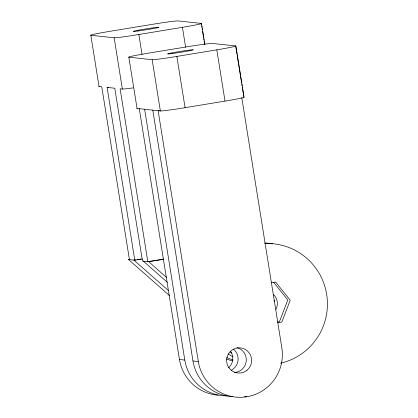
<?xml version="1.0" encoding="UTF-8"?>
<svg xmlns="http://www.w3.org/2000/svg" width="418" height="418" viewBox="0 0 418 418"><rect width="100%" height="100%" fill="white"/><g stroke="black" fill="none" stroke-linecap="round" stroke-linejoin="round"><path stroke-width="0.63" d="M129.444 259.641L101.762 86.824L99.045 86.531L90.831 35.269L114.151 37.777A22.264 0.779 -9.1 0 0 138.854 34.501L182.431 27.322A22.264 0.779 -9.1 0 0 201.304 23.418L201.513 24.699M243.893 97.201A22.4 0.784 -9.1 0 1 225.02 101.104L185.075 107.687A22.4 0.784 -9.1 0 1 160.371 110.963L137.052 108.45L128.838 57.193L152.162 59.701A22.4 0.784 -9.1 0 0 176.861 56.425L216.806 49.841A22.4 0.784 -9.1 0 0 235.684 45.938L237.016 54.272M142.517 258.982L134.789 260.215L107.107 87.399L108.387 87.184M159.42 110.509L158.135 110.723L198.31 361.528A42.667 42.296 -83.9 0 0 246.813 396.755A42.667 42.296 -83.9 0 0 281.831 347.766L241.761 97.603M169.483 295.589L128.519 259.541L129.81 259.338M135.798 259.808L133.864 260.116L168.491 290.583M137.088 259.604L138.374 259.395M139.664 259.191L140.95 258.988M163.908 259.045L147.81 261.616L120.128 88.799L122.364 89.039A22.264 0.779 -9.1 0 0 133.201 87.884M271.209 282.777L275.661 282.066L290.202 300.239L281.842 322.059L278.027 322.665M277.505 322.1L279.412 321.797L287.772 299.978L273.633 282.312M107.107 87.399L114.783 88.224L142.465 261.041L148.735 261.715L163.516 259.364M201.304 23.418L177.984 20.91A22.264 0.779 -9.1 0 0 153.281 24.187L109.704 31.366A22.264 0.779 -9.1 0 0 90.831 35.269M235.684 45.938L212.36 43.43A22.4 0.784 -9.1 0 0 187.656 46.706L147.716 53.29A22.4 0.784 -9.1 0 0 128.838 57.193M128.519 259.541L134.789 260.215M139.288 108.69L179.458 359.501L184.803 360.076A42.667 42.296 -83.9 0 0 226.817 395.856M152.789 110.148L192.964 360.953L198.31 361.528M244.441 396.499L246.813 396.755M148.735 261.715L166.792 277.683M143.39 261.14L167.304 282.286M235.862 46.017L244.07 97.274M237.22 55.552L240.402 75.412M240.606 76.698L241.635 83.104M241.839 84.384L242.043 85.664M242.252 86.949L242.456 88.229M242.659 89.509L243.788 96.558M216.806 49.841L225.02 101.104M201.497 23.492L204.888 44.637M201.716 25.984L201.92 27.264M202.124 28.544L202.333 29.824M202.537 31.11L203.561 37.515M203.77 38.796L203.974 40.076M204.177 41.361L204.695 44.564M182.431 27.322L185.613 47.187M176.861 56.425L185.075 107.687M152.162 59.701L160.371 110.963M138.854 34.501L142.036 54.366M144.628 109.265L184.803 360.076M114.151 37.777L122.364 89.039M99.045 86.531A22.264 0.779 -9.1 0 1 99.029 86.327M264.641 243.569A60.615 60.087 -83.9 0 1 326.897 295.907A60.615 60.087 -83.9 0 1 280.63 363.2M264.96 242.999A60.615 60.087 -83.9 0 1 272.458 243.835M273.691 294.659A12.613 12.503 -83.9 0 1 276.032 309.294M274.093 300.244A12.613 12.503 -83.9 0 1 274.307 301.274M231.52 353.053A60.615 60.087 -83.9 0 1 230.015 351.904M233.098 356.899A60.615 60.087 -83.9 0 1 228.238 353.941M232.627 360.88A60.615 60.087 -83.9 0 1 226.587 359.057M233.124 360.05A60.615 60.087 -83.9 0 1 226.687 357.458M137.052 108.45A22.4 0.784 -9.1 0 1 137.067 108.246M218.212 395.182A42.667 42.296 -83.9 0 1 179.458 359.501M232.366 396.677A42.667 42.296 -83.9 0 1 192.964 360.953M236.99 347.666A12.613 12.503 -83.9 0 1 234.482 372.459M230.679 351.376A12.613 12.503 -83.9 0 1 228.531 367.877M233.453 349.129A12.613 12.503 -83.9 0 1 231.159 370.291M138.285 30.953A12.984 0.455 -9.1 0 0 158.788 27.369A12.984 0.455 -9.1 0 0 141.138 29.709A12.984 0.455 -9.1 0 0 138.285 30.953M172.66 53.478A12.984 0.455 -9.1 0 0 193.163 49.888A12.984 0.455 -9.1 0 0 175.513 52.229A12.984 0.455 -9.1 0 0 172.66 53.478M247.033 370.202A12.613 12.503 -83.9 0 0 243.579 348.638A12.613 12.503 -83.9 0 0 226.786 362.474A12.613 12.503 -83.9 0 0 247.033 370.202"/></g></svg>
